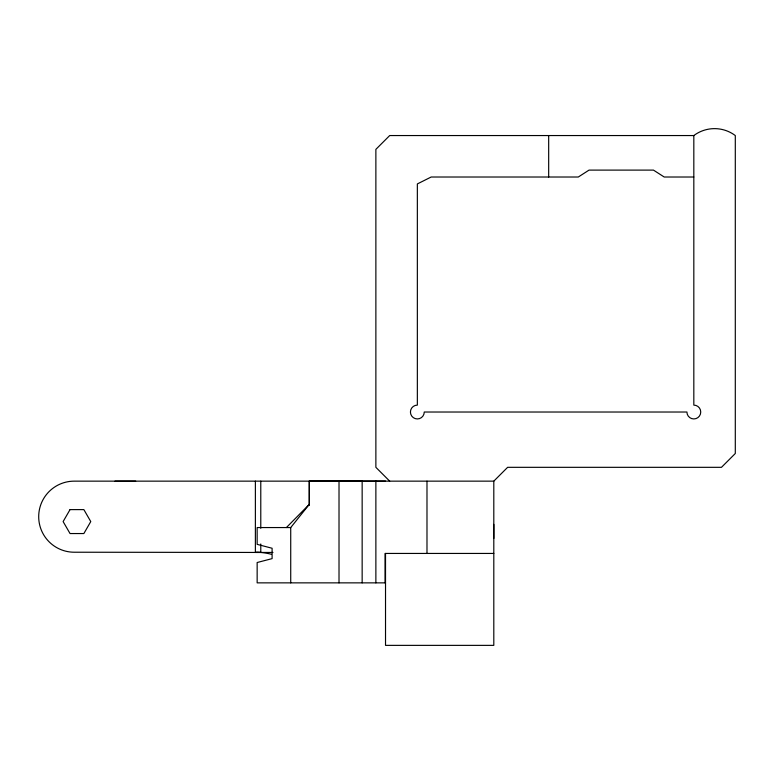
<?xml version="1.0" encoding="UTF-8"?>
<svg xmlns="http://www.w3.org/2000/svg" width="774" height="774" viewBox="0 0 774 774"><rect width="100%" height="100%" fill="white"/><g stroke="black" fill="none" stroke-linecap="round" stroke-linejoin="round"><path stroke-width="1.16" d="M260.78 543.987L260.78 552.452L74.236 552.22A35.536 35.536 0 0 1 38.7 516.684A35.536 35.536 0 0 1 74.236 481.147L493.802 481.147L507.628 467.322L721.474 467.322L735.3 453.496L735.3 135.547A34.559 34.559 0 0 0 693.823 135.547L389.699 135.547L375.874 149.363L375.874 467.322L389.699 481.147M260.78 528.284L260.78 481.147M309.29 505.316L309.29 481.147L385.52 481.147M493.802 538.472L493.802 524.356M290.724 582.861L290.724 527.558L309.29 504.358L309.29 481.147L360.694 481.254M286.399 527.558L309.29 504.358M349.974 481.176L322.323 481.176L350.167 481.186M341.798 481.196L347.961 481.176M114.968 481.167L135.702 481.167M693.823 177.014L664.208 177.014L653.469 170.106L589.033 170.106L578.294 177.014L431.166 177.014L417.35 183.931L417.35 405.112A6.908 6.908 0 0 0 410.433 412.02A6.908 6.908 0 0 0 417.35 418.937A6.908 6.908 0 0 0 424.258 412.02L686.915 412.02A6.908 6.908 0 0 0 693.823 418.937A6.908 6.908 0 0 0 700.741 412.02A6.908 6.908 0 0 0 693.823 405.112L693.823 135.547M290.724 527.558L257.152 527.558L257.152 544.354L272.1 548.253L272.1 558.625L257.152 562.524L257.152 582.861L385.52 582.861M272.961 552.452L255.381 552.452L255.381 481.147M493.802 553.439L385.075 553.439L385.075 582.861M360.955 481.157L361.497 481.157M548.679 135.547L548.679 177.014M493.802 481.147L493.802 645.371L385.52 645.371L385.52 553.439M426.987 481.147L426.987 553.439M375.874 481.147L375.874 582.861M362.155 481.147L362.155 582.861M339.012 481.147L339.012 582.861M256.465 552.23A62.742 62.742 0 0 1 271.413 554.3M70.037 509.611L63.12 521.579L70.037 533.547L83.863 533.547L90.771 521.579L83.863 509.611L70.037 509.611"/></g></svg>
